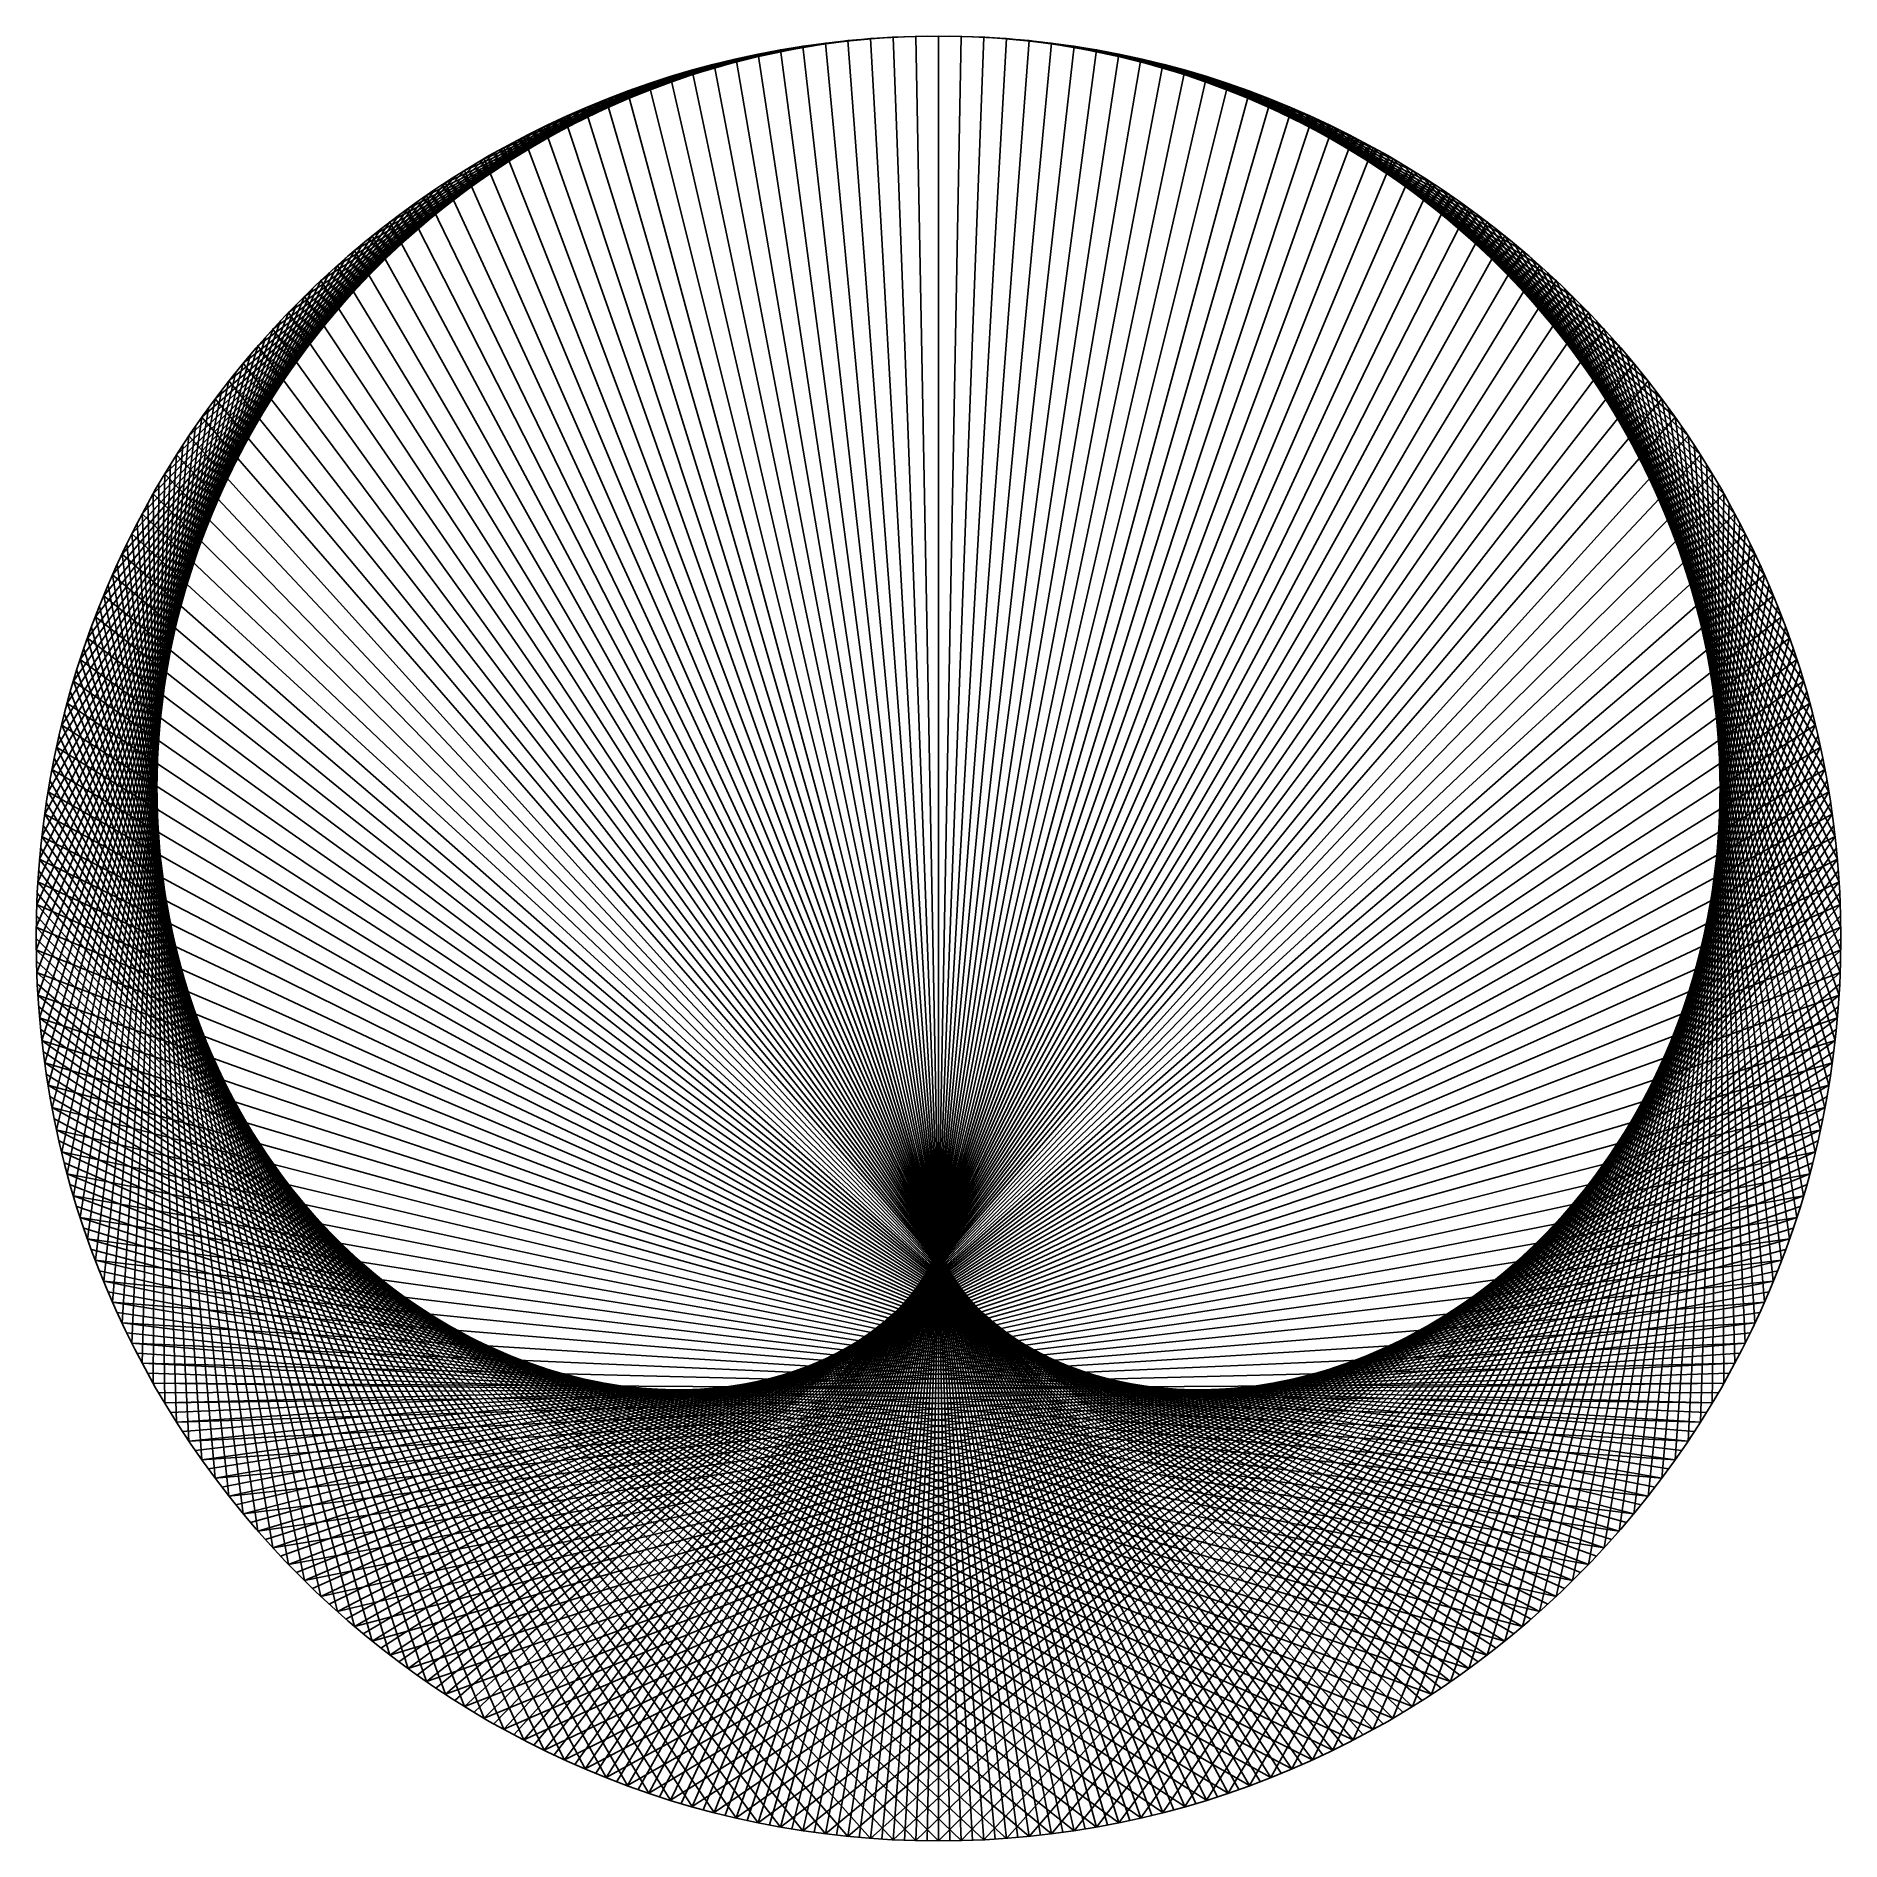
# Model space of a CAD drawing. Header units: metres. Extents: x -100 to 100, y -100 to 100.
import ezdxf

# ---------------------------------------------------------------- set-up
doc = ezdxf.new("R2010")
doc.units = ezdxf.units.M

msp = doc.modelspace()

# ---------------------------------------------------------------- linework, layer by layer
for p, q in [((0, 100), (0, 100)), ((0, -100), (0, 100)), ((-18.74, 98.23), (-36.81, 92.98)), ((-17.5, 98.46), (-34.46, 93.87)), ((-16.26, 98.67), (-32.09, 94.71)), ((-15.02, 98.87), (-29.7, 95.49)), ((-13.78, 99.05), (-27.3, 96.2)), ((-12.53, 99.21), (-24.87, 96.86)), ((-11.29, 99.36), (-22.43, 97.45)), ((-10.04, 99.5), (-19.97, 97.99)), ((-8.79, 99.61), (-17.5, 98.46)), ((8.79, -99.61), (-17.5, 98.46)), ((-7.53, 99.72), (-15.02, 98.87)), ((7.53, -99.72), (-15.02, 98.87)), ((-6.28, 99.8), (-12.53, 99.21)), ((6.28, -99.8), (-12.53, 99.21)), ((-5.02, 99.87), (-10.04, 99.5)), ((5.02, -99.87), (-10.04, 99.5)), ((-8.79, -99.61), (17.5, 98.46)), ((-3.77, 99.93), (-7.53, 99.72)), ((3.77, -99.93), (-7.53, 99.72)), ((-7.53, -99.72), (15.02, 98.87)), ((-6.28, -99.8), (12.53, 99.21)), ((-2.51, 99.97), (-5.02, 99.87)), ((2.51, -99.97), (-5.02, 99.87)), ((-5.02, -99.87), (10.04, 99.5)), ((-3.77, -99.93), (7.53, 99.72)), ((-1.26, 99.99), (-2.51, 99.97)), ((1.26, -99.99), (-2.51, 99.97)), ((-2.51, -99.97), (5.02, 99.87)), ((-1.26, -99.99), (2.51, 99.97)), ((1.26, 99.99), (2.51, 99.97)), ((2.51, 99.97), (5.02, 99.87)), ((3.77, 99.93), (7.53, 99.72)), ((5.02, 99.87), (10.04, 99.5)), ((6.28, 99.8), (12.53, 99.21)), ((7.53, 99.72), (15.02, 98.87)), ((8.79, 99.61), (17.5, 98.46)), ((10.04, 99.5), (19.97, 97.99)), ((11.29, 99.36), (22.43, 97.45)), ((12.53, 99.21), (24.87, 96.86)), ((13.78, 99.05), (27.3, 96.2)), ((15.02, 98.87), (29.7, 95.49)), ((16.26, 98.67), (32.09, 94.71)), ((17.5, 98.46), (34.46, 93.87)), ((18.74, 98.23), (36.81, 92.98)), ((-27.3, 96.2), (-52.52, 85.1)), ((-26.08, 96.54), (-50.36, 86.39)), ((-24.87, 96.86), (-48.18, 87.63)), ((-23.65, 97.16), (-45.96, 88.81)), ((-22.43, 97.45), (-43.71, 89.94)), ((-21.2, 97.73), (-41.44, 91.01)), ((-19.97, 97.99), (-39.14, 92.02)), ((13.78, -99.05), (-27.3, 96.2)), ((12.53, -99.21), (-24.87, 96.86)), ((11.29, -99.36), (-22.43, 97.45)), ((10.04, -99.5), (-19.97, 97.99)), ((-13.78, -99.05), (27.3, 96.2)), ((-12.53, -99.21), (24.87, 96.86)), ((-11.29, -99.36), (22.43, 97.45)), ((-10.04, -99.5), (19.97, 97.99)), ((19.97, 97.99), (39.14, 92.02)), ((21.2, 97.73), (41.44, 91.01)), ((22.43, 97.45), (43.71, 89.94)), ((23.65, 97.16), (45.96, 88.81)), ((24.87, 96.86), (48.18, 87.63)), ((26.08, 96.54), (50.36, 86.39)), ((27.3, 96.2), (52.52, 85.1)), ((-33.28, 94.3), (-62.77, 77.85)), ((-32.09, 94.71), (-60.79, 79.4)), ((-30.9, 95.11), (-58.78, 80.9)), ((-29.7, 95.49), (-56.73, 82.35)), ((-28.5, 95.85), (-54.64, 83.75)), ((16.26, -98.67), (-32.09, 94.71)), ((15.02, -98.87), (-29.7, 95.49)), ((-16.26, -98.67), (32.09, 94.71)), ((-15.02, -98.87), (29.7, 95.49)), ((28.5, 95.85), (54.64, 83.75)), ((29.7, 95.49), (56.73, 82.35)), ((30.9, 95.11), (58.78, 80.9)), ((32.09, 94.71), (60.79, 79.4)), ((33.28, 94.3), (62.77, 77.85)), ((-39.14, 92.02), (-72.03, 69.37)), ((-37.98, 92.51), (-70.26, 71.15)), ((-36.81, 92.98), (-68.45, 72.9)), ((-35.64, 93.43), (-66.6, 74.59)), ((-34.46, 93.87), (-64.71, 76.24)), ((19.97, -97.99), (-39.14, 92.02)), ((18.74, -98.23), (-36.81, 92.98)), ((17.5, -98.46), (-34.46, 93.87)), ((-19.97, -97.99), (39.14, 92.02)), ((-18.74, -98.23), (36.81, 92.98)), ((-17.5, -98.46), (34.46, 93.87)), ((34.46, 93.87), (64.71, 76.24)), ((35.64, 93.43), (66.6, 74.59)), ((36.81, 92.98), (68.45, 72.9)), ((37.98, 92.51), (70.26, 71.15)), ((39.14, 92.02), (72.03, 69.37)), ((-42.58, 90.48), (-77.05, 63.74)), ((-41.44, 91.01), (-75.43, 65.66)), ((-40.29, 91.52), (-73.75, 67.53)), ((21.2, -97.73), (-41.44, 91.01)), ((-21.2, -97.73), (41.44, 91.01)), ((40.29, 91.52), (73.75, 67.53)), ((41.44, 91.01), (75.43, 65.66)), ((42.58, 90.48), (77.05, 63.74)), ((-47.07, 88.23), (-83.06, 55.69)), ((-45.96, 88.81), (-81.63, 57.76)), ((-44.84, 89.38), (-80.16, 59.79)), ((-43.71, 89.94), (-78.63, 61.79)), ((23.65, -97.16), (-45.96, 88.81)), ((22.43, -97.45), (-43.71, 89.94)), ((-23.65, -97.16), (45.96, 88.81)), ((-22.43, -97.45), (43.71, 89.94)), ((43.71, 89.94), (78.63, 61.79)), ((44.84, 89.38), (80.16, 59.79)), ((45.96, 88.81), (81.63, 57.76)), ((47.07, 88.23), (83.06, 55.69)), ((-50.36, 86.39), (-87.02, 49.27)), ((-49.27, 87.02), (-85.75, 51.44)), ((-48.18, 87.63), (-84.43, 53.58)), ((26.08, -96.54), (-50.36, 86.39)), ((24.87, -96.86), (-48.18, 87.63)), ((-26.08, -96.54), (50.36, 86.39)), ((-24.87, -96.86), (48.18, 87.63)), ((48.18, 87.63), (84.43, 53.58)), ((49.27, 87.02), (85.75, 51.44)), ((50.36, 86.39), (87.02, 49.27)), ((-53.58, 84.43), (-90.48, 42.58)), ((-52.52, 85.1), (-89.38, 44.84)), ((-51.44, 85.75), (-88.23, 47.07)), ((27.3, -96.2), (-52.52, 85.1)), ((-27.3, -96.2), (52.52, 85.1)), ((51.44, 85.75), (88.23, 47.07)), ((52.52, 85.1), (89.38, 44.84)), ((53.58, 84.43), (90.48, 42.58)), ((-56.73, 82.35), (-93.43, 35.64)), ((-55.69, 83.06), (-92.51, 37.98)), ((-54.64, 83.75), (-91.52, 40.29)), ((29.7, -95.49), (-56.73, 82.35)), ((28.5, -95.85), (-54.64, 83.75)), ((-29.7, -95.49), (56.73, 82.35)), ((-28.5, -95.85), (54.64, 83.75)), ((54.64, 83.75), (91.52, 40.29)), ((55.69, 83.06), (92.51, 37.98)), ((56.73, 82.35), (93.43, 35.64)), ((-59.79, 80.16), (-95.85, 28.5)), ((-58.78, 80.9), (-95.11, 30.9)), ((-57.76, 81.63), (-94.3, 33.28)), ((30.9, -95.11), (-58.78, 80.9)), ((-30.9, -95.11), (58.78, 80.9)), ((57.76, 81.63), (94.3, 33.28)), ((58.78, 80.9), (95.11, 30.9)), ((59.79, 80.16), (95.85, 28.5)), ((-61.79, 78.63), (-97.16, 23.65)), ((-60.79, 79.4), (-96.54, 26.08)), ((32.09, -94.71), (-60.79, 79.4)), ((-32.09, -94.71), (60.79, 79.4)), ((60.79, 79.4), (96.54, 26.08)), ((61.79, 78.63), (97.16, 23.65)), ((-64.71, 76.24), (-98.67, 16.26)), ((-63.74, 77.05), (-98.23, 18.74)), ((-62.77, 77.85), (-97.73, 21.2)), ((34.46, -93.87), (-64.71, 76.24)), ((33.28, -94.3), (-62.77, 77.85)), ((-34.46, -93.87), (64.71, 76.24)), ((-33.28, -94.3), (62.77, 77.85)), ((62.77, 77.85), (97.73, 21.2)), ((63.74, 77.05), (98.23, 18.74)), ((64.71, 76.24), (98.67, 16.26)), ((-66.6, 74.59), (-99.36, 11.29)), ((-65.66, 75.43), (-99.05, 13.78)), ((35.64, -93.43), (-66.6, 74.59)), ((-35.64, -93.43), (66.6, 74.59)), ((65.66, 75.43), (99.05, 13.78)), ((66.6, 74.59), (99.36, 11.29)), ((-69.37, 72.03), (-99.93, 3.77)), ((-68.45, 72.9), (-99.8, 6.28)), ((-67.53, 73.75), (-99.61, 8.79)), ((36.81, -92.98), (-68.45, 72.9)), ((-36.81, -92.98), (68.45, 72.9)), ((67.53, 73.75), (99.61, 8.79)), ((68.45, 72.9), (99.8, 6.28)), ((69.37, 72.03), (99.93, 3.77)), ((-70.26, 71.15), (-99.99, 1.26)), ((-71.15, 70.26), (-99.99, -1.26)), ((37.98, -92.51), (-70.26, 71.15)), ((-37.98, -92.51), (70.26, 71.15)), ((70.26, 71.15), (99.99, 1.26)), ((71.15, 70.26), (99.99, -1.26)), ((-72.03, 69.37), (-99.93, -3.77)), ((-72.9, 68.45), (-99.8, -6.28)), ((39.14, -92.02), (-72.03, 69.37)), ((-39.14, -92.02), (72.03, 69.37)), ((72.03, 69.37), (99.93, -3.77)), ((72.9, 68.45), (99.8, -6.28)), ((-73.75, 67.53), (-99.61, -8.79)), ((-74.59, 66.6), (-99.36, -11.29)), ((40.29, -91.52), (-73.75, 67.53)), ((-40.29, -91.52), (73.75, 67.53)), ((73.75, 67.53), (99.61, -8.79)), ((74.59, 66.6), (99.36, -11.29)), ((-75.43, 65.66), (-99.05, -13.78)), ((-76.24, 64.71), (-98.67, -16.26)), ((41.44, -91.01), (-75.43, 65.66)), ((-41.44, -91.01), (75.43, 65.66)), ((75.43, 65.66), (99.05, -13.78)), ((76.24, 64.71), (98.67, -16.26)), ((-77.05, 63.74), (-98.23, -18.74)), ((-77.85, 62.77), (-97.73, -21.2)), ((42.58, -90.48), (-77.05, 63.74)), ((-42.58, -90.48), (77.05, 63.74)), ((77.05, 63.74), (98.23, -18.74)), ((77.85, 62.77), (97.73, -21.2)), ((-78.63, 61.79), (-97.16, -23.65)), ((-79.4, 60.79), (-96.54, -26.08)), ((43.71, -89.94), (-78.63, 61.79)), ((-43.71, -89.94), (78.63, 61.79)), ((78.63, 61.79), (97.16, -23.65)), ((79.4, 60.79), (96.54, -26.08)), ((-80.16, 59.79), (-95.85, -28.5)), ((-80.9, 58.78), (-95.11, -30.9)), ((44.84, -89.38), (-80.16, 59.79)), ((-44.84, -89.38), (80.16, 59.79)), ((80.16, 59.79), (95.85, -28.5)), ((80.9, 58.78), (95.11, -30.9)), ((-81.63, 57.76), (-94.3, -33.28)), ((-82.35, 56.73), (-93.43, -35.64)), ((45.96, -88.81), (-81.63, 57.76)), ((-45.96, -88.81), (81.63, 57.76)), ((81.63, 57.76), (94.3, -33.28)), ((82.35, 56.73), (93.43, -35.64)), ((-83.06, 55.69), (-92.51, -37.98)), ((-83.75, 54.64), (-91.52, -40.29)), ((47.07, -88.23), (-83.06, 55.69)), ((-47.07, -88.23), (83.06, 55.69)), ((83.06, 55.69), (92.51, -37.98)), ((83.75, 54.64), (91.52, -40.29)), ((-84.43, 53.58), (-90.48, -42.58)), ((-85.1, 52.52), (-89.38, -44.84)), ((48.18, -87.63), (-84.43, 53.58)), ((-48.18, -87.63), (84.43, 53.58)), ((84.43, 53.58), (90.48, -42.58)), ((85.1, 52.52), (89.38, -44.84)), ((-85.75, 51.44), (-88.23, -47.07)), ((-86.39, 50.36), (-87.02, -49.27)), ((49.27, -87.02), (-85.75, 51.44)), ((-49.27, -87.02), (85.75, 51.44)), ((85.75, 51.44), (88.23, -47.07)), ((86.39, 50.36), (87.02, -49.27)), ((-87.63, 48.18), (-84.43, -53.58)), ((50.36, -86.39), (-87.02, 49.27)), ((-87.02, 49.27), (-85.75, -51.44)), ((-50.36, -86.39), (87.02, 49.27)), ((87.63, 48.18), (84.43, -53.58)), ((87.02, 49.27), (85.75, -51.44)), ((51.44, -85.75), (-88.23, 47.07)), ((-88.23, 47.07), (-83.06, -55.69)), ((-51.44, -85.75), (88.23, 47.07)), ((88.23, 47.07), (83.06, -55.69)), ((52.52, -85.1), (-89.38, 44.84)), ((-89.38, 44.84), (-80.16, -59.79)), ((-88.81, 45.96), (-81.63, -57.76)), ((-52.52, -85.1), (89.38, 44.84)), ((89.38, 44.84), (80.16, -59.79)), ((88.81, 45.96), (81.63, -57.76)), ((53.58, -84.43), (-90.48, 42.58)), ((-90.48, 42.58), (-77.05, -63.74)), ((-89.94, 43.71), (-78.63, -61.79)), ((-53.58, -84.43), (90.48, 42.58)), ((90.48, 42.58), (77.05, -63.74)), ((89.94, 43.71), (78.63, -61.79)), ((54.64, -83.75), (-91.52, 40.29)), ((-91.52, 40.29), (-73.75, -67.53)), ((-91.01, 41.44), (-75.43, -65.66)), ((-54.64, -83.75), (91.52, 40.29)), ((91.52, 40.29), (73.75, -67.53)), ((91.01, 41.44), (75.43, -65.66)), ((-92.02, 39.14), (-72.03, -69.37)), ((92.02, 39.14), (72.03, -69.37)), ((-92.98, 36.81), (-68.45, -72.9)), ((55.69, -83.06), (-92.51, 37.98)), ((-92.51, 37.98), (-70.26, -71.15)), ((-55.69, -83.06), (92.51, 37.98)), ((92.98, 36.81), (68.45, -72.9)), ((92.51, 37.98), (70.26, -71.15)), ((-93.87, 34.46), (-64.71, -76.24)), ((56.73, -82.35), (-93.43, 35.64)), ((-93.43, 35.64), (-66.6, -74.59)), ((-56.73, -82.35), (93.43, 35.64)), ((93.87, 34.46), (64.71, -76.24)), ((93.43, 35.64), (66.6, -74.59)), ((-94.71, 32.09), (-60.79, -79.4)), ((57.76, -81.63), (-94.3, 33.28)), ((-94.3, 33.28), (-62.77, -77.85)), ((-57.76, -81.63), (94.3, 33.28)), ((94.71, 32.09), (60.79, -79.4)), ((94.3, 33.28), (62.77, -77.85)), ((58.78, -80.9), (-95.11, 30.9)), ((-95.11, 30.9), (-58.78, -80.9)), ((-58.78, -80.9), (95.11, 30.9)), ((95.11, 30.9), (58.78, -80.9)), ((59.79, -80.16), (-95.85, 28.5)), ((-95.85, 28.5), (-54.64, -83.75)), ((-95.49, 29.7), (-56.73, -82.35)), ((-59.79, -80.16), (95.85, 28.5)), ((95.85, 28.5), (54.64, -83.75)), ((95.49, 29.7), (56.73, -82.35)), ((60.79, -79.4), (-96.54, 26.08)), ((-96.54, 26.08), (-50.36, -86.39)), ((-96.2, 27.3), (-52.52, -85.1)), ((-60.79, -79.4), (96.54, 26.08)), ((96.54, 26.08), (50.36, -86.39)), ((96.2, 27.3), (52.52, -85.1)), ((-96.86, 24.87), (-48.18, -87.63)), ((96.86, 24.87), (48.18, -87.63)), ((-97.45, 22.43), (-43.71, -89.94)), ((61.79, -78.63), (-97.16, 23.65)), ((-97.16, 23.65), (-45.96, -88.81)), ((-61.79, -78.63), (97.16, 23.65)), ((97.45, 22.43), (43.71, -89.94)), ((97.16, 23.65), (45.96, -88.81)), ((62.77, -77.85), (-97.73, 21.2)), ((-97.73, 21.2), (-41.44, -91.01)), ((-62.77, -77.85), (97.73, 21.2)), ((97.73, 21.2), (41.44, -91.01)), ((63.74, -77.05), (-98.23, 18.74)), ((-98.23, 18.74), (-36.81, -92.98)), ((-97.99, 19.97), (-39.14, -92.02)), ((-63.74, -77.05), (98.23, 18.74)), ((98.23, 18.74), (36.81, -92.98)), ((97.99, 19.97), (39.14, -92.02)), ((64.71, -76.24), (-98.67, 16.26)), ((-98.67, 16.26), (-32.09, -94.71)), ((-98.46, 17.5), (-34.46, -93.87)), ((-64.71, -76.24), (98.67, 16.26)), ((98.67, 16.26), (32.09, -94.71)), ((98.46, 17.5), (34.46, -93.87)), ((-98.87, 15.02), (-29.7, -95.49)), ((98.87, 15.02), (29.7, -95.49)), ((-99.21, 12.53), (-24.87, -96.86)), ((65.66, -75.43), (-99.05, 13.78)), ((-99.05, 13.78), (-27.3, -96.2)), ((-65.66, -75.43), (99.05, 13.78)), ((99.21, 12.53), (24.87, -96.86)), ((99.05, 13.78), (27.3, -96.2)), ((-99.5, 10.04), (-19.97, -97.99)), ((66.6, -74.59), (-99.36, 11.29)), ((-99.36, 11.29), (-22.43, -97.45)), ((-66.6, -74.59), (99.36, 11.29)), ((99.5, 10.04), (19.97, -97.99)), ((99.36, 11.29), (22.43, -97.45)), ((67.53, -73.75), (-99.61, 8.79)), ((-99.61, 8.79), (-17.5, -98.46)), ((-67.53, -73.75), (99.61, 8.79)), ((99.61, 8.79), (17.5, -98.46)), ((68.45, -72.9), (-99.8, 6.28)), ((-99.8, 6.28), (-12.53, -99.21)), ((-99.72, 7.53), (-15.02, -98.87)), ((-68.45, -72.9), (99.8, 6.28)), ((99.8, 6.28), (12.53, -99.21)), ((99.72, 7.53), (15.02, -98.87)), ((-99.87, 5.02), (-10.04, -99.5)), ((99.87, 5.02), (10.04, -99.5)), ((-99.97, 2.51), (-5.02, -99.87)), ((69.37, -72.03), (-99.93, 3.77)), ((-99.93, 3.77), (-7.53, -99.72)), ((-69.37, -72.03), (99.93, 3.77)), ((99.97, 2.51), (5.02, -99.87)), ((99.93, 3.77), (7.53, -99.72)), ((70.26, -71.15), (-99.99, 1.26)), ((-99.99, 1.26), (-2.51, -99.97)), ((-70.26, -71.15), (99.99, 1.26)), ((100, 0), (0, -100)), ((99.99, 1.26), (2.51, -99.97)), ((-100, 0), (0, -100)), ((71.15, -70.26), (-99.99, -1.26)), ((-99.99, -1.26), (2.51, -99.97)), ((-71.15, -70.26), (99.99, -1.26)), ((99.99, -1.26), (-2.51, -99.97)), ((-99.97, -2.51), (5.02, -99.87)), ((72.03, -69.37), (-99.93, -3.77)), ((-99.93, -3.77), (7.53, -99.72)), ((-72.03, -69.37), (99.93, -3.77)), ((99.93, -3.77), (-7.53, -99.72)), ((99.97, -2.51), (-5.02, -99.87)), ((-99.87, -5.02), (10.04, -99.5)), ((99.87, -5.02), (-10.04, -99.5)), ((72.9, -68.45), (-99.8, -6.28)), ((-99.8, -6.28), (12.53, -99.21)), ((-99.72, -7.53), (15.02, -98.87)), ((-72.9, -68.45), (99.8, -6.28)), ((99.72, -7.53), (-15.02, -98.87)), ((99.8, -6.28), (-12.53, -99.21)), ((73.75, -67.53), (-99.61, -8.79)), ((-99.61, -8.79), (17.5, -98.46)), ((-73.75, -67.53), (99.61, -8.79)), ((99.61, -8.79), (-17.5, -98.46)), ((-99.5, -10.04), (19.97, -97.99)), ((74.59, -66.6), (-99.36, -11.29)), ((-99.36, -11.29), (22.43, -97.45)), ((-74.59, -66.6), (99.36, -11.29)), ((99.36, -11.29), (-22.43, -97.45)), ((99.5, -10.04), (-19.97, -97.99)), ((-99.21, -12.53), (24.87, -96.86)), ((75.43, -65.66), (-99.05, -13.78)), ((-99.05, -13.78), (27.3, -96.2)), ((-75.43, -65.66), (99.05, -13.78)), ((99.05, -13.78), (-27.3, -96.2)), ((99.21, -12.53), (-24.87, -96.86)), ((-98.87, -15.02), (29.7, -95.49)), ((98.87, -15.02), (-29.7, -95.49)), ((76.24, -64.71), (-98.67, -16.26)), ((-98.67, -16.26), (32.09, -94.71)), ((-98.46, -17.5), (34.46, -93.87)), ((-76.24, -64.71), (98.67, -16.26)), ((98.46, -17.5), (-34.46, -93.87)), ((98.67, -16.26), (-32.09, -94.71)), ((77.05, -63.74), (-98.23, -18.74)), ((-98.23, -18.74), (36.81, -92.98)), ((-97.99, -19.97), (39.14, -92.02)), ((-77.05, -63.74), (98.23, -18.74)), ((97.99, -19.97), (-39.14, -92.02)), ((98.23, -18.74), (-36.81, -92.98)), ((77.85, -62.77), (-97.73, -21.2)), ((-97.73, -21.2), (41.44, -91.01)), ((-77.85, -62.77), (97.73, -21.2)), ((97.73, -21.2), (-41.44, -91.01)), ((-97.45, -22.43), (43.71, -89.94)), ((78.63, -61.79), (-97.16, -23.65)), ((-97.16, -23.65), (45.96, -88.81)), ((-78.63, -61.79), (97.16, -23.65)), ((97.16, -23.65), (-45.96, -88.81)), ((97.45, -22.43), (-43.71, -89.94)), ((-96.86, -24.87), (48.18, -87.63)), ((96.86, -24.87), (-48.18, -87.63)), ((79.4, -60.79), (-96.54, -26.08)), ((-96.54, -26.08), (50.36, -86.39)), ((-96.2, -27.3), (52.52, -85.1)), ((-79.4, -60.79), (96.54, -26.08)), ((96.2, -27.3), (-52.52, -85.1)), ((96.54, -26.08), (-50.36, -86.39)), ((80.16, -59.79), (-95.85, -28.5)), ((-95.85, -28.5), (54.64, -83.75)), ((-95.49, -29.7), (56.73, -82.35)), ((-80.16, -59.79), (95.85, -28.5)), ((95.49, -29.7), (-56.73, -82.35)), ((95.85, -28.5), (-54.64, -83.75)), ((80.9, -58.78), (-95.11, -30.9)), ((-95.11, -30.9), (58.78, -80.9)), ((-80.9, -58.78), (95.11, -30.9)), ((95.11, -30.9), (-58.78, -80.9)), ((-94.71, -32.09), (60.79, -79.4)), ((81.63, -57.76), (-94.3, -33.28)), ((-94.3, -33.28), (62.77, -77.85)), ((-81.63, -57.76), (94.3, -33.28)), ((94.3, -33.28), (-62.77, -77.85)), ((94.71, -32.09), (-60.79, -79.4)), ((-93.87, -34.46), (64.71, -76.24)), ((82.35, -56.73), (-93.43, -35.64)), ((-93.43, -35.64), (66.6, -74.59)), ((-82.35, -56.73), (93.43, -35.64)), ((93.43, -35.64), (-66.6, -74.59)), ((93.87, -34.46), (-64.71, -76.24)), ((-92.98, -36.81), (68.45, -72.9)), ((83.06, -55.69), (-92.51, -37.98)), ((-92.51, -37.98), (70.26, -71.15)), ((-83.06, -55.69), (92.51, -37.98)), ((92.51, -37.98), (-70.26, -71.15)), ((92.98, -36.81), (-68.45, -72.9)), ((-92.02, -39.14), (72.03, -69.37)), ((92.02, -39.14), (-72.03, -69.37)), ((83.75, -54.64), (-91.52, -40.29)), ((-91.52, -40.29), (73.75, -67.53)), ((-91.01, -41.44), (75.43, -65.66)), ((-83.75, -54.64), (91.52, -40.29)), ((91.01, -41.44), (-75.43, -65.66)), ((91.52, -40.29), (-73.75, -67.53)), ((84.43, -53.58), (-90.48, -42.58)), ((-90.48, -42.58), (77.05, -63.74)), ((-89.94, -43.71), (78.63, -61.79)), ((-84.43, -53.58), (90.48, -42.58)), ((89.94, -43.71), (-78.63, -61.79)), ((90.48, -42.58), (-77.05, -63.74)), ((85.1, -52.52), (-89.38, -44.84)), ((-89.38, -44.84), (80.16, -59.79)), ((-88.81, -45.96), (81.63, -57.76)), ((-85.1, -52.52), (89.38, -44.84)), ((88.81, -45.96), (-81.63, -57.76)), ((89.38, -44.84), (-80.16, -59.79)), ((85.75, -51.44), (-88.23, -47.07)), ((-88.23, -47.07), (83.06, -55.69)), ((-85.75, -51.44), (88.23, -47.07)), ((88.23, -47.07), (-83.06, -55.69)), ((-87.63, -48.18), (84.43, -53.58)), ((86.39, -50.36), (-87.02, -49.27)), ((-87.02, -49.27), (85.75, -51.44)), ((-86.39, -50.36), (87.02, -49.27)), ((87.02, -49.27), (-85.75, -51.44)), ((87.63, -48.18), (-84.43, -53.58))]:
    msp.add_line(p, q)
msp.add_circle((0, 0), 100)

doc.saveas('drawing.dxf')
